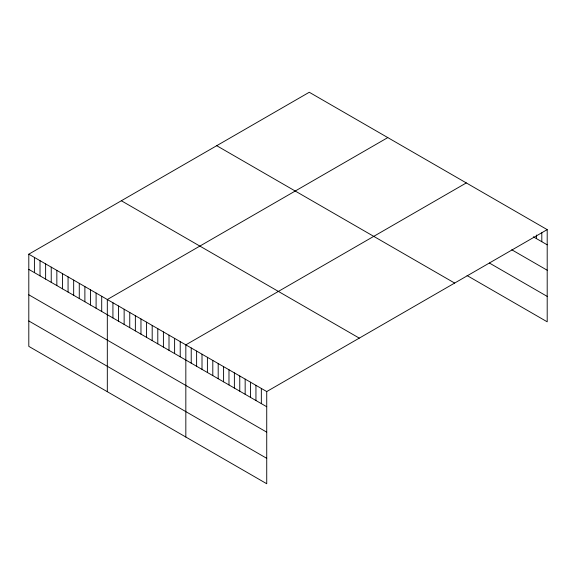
<?xml version="1.0" encoding="UTF-8"?>
<svg xmlns="http://www.w3.org/2000/svg" width="576" height="576" viewBox="0 0 576 576"><rect width="100%" height="100%" fill="white"/><g stroke="black" fill="none" stroke-linecap="round" stroke-linejoin="round"><path stroke-width="0.86" d="M28.8 254.189L266.731 391.558L266.731 483.739L28.8 346.37L28.8 254.189L309.269 92.261L547.2 229.63L547.2 321.811L467.071 275.551M387.785 137.592L107.316 299.52L107.316 391.702M466.301 182.923L185.832 344.851L185.832 437.033M266.731 391.558L547.2 229.63M533.333 236.815L547.2 244.822M511.762 249.768L547.2 270.23M489.42 263.045L547.2 296.402M216.713 145.699L454.644 283.068M121.356 200.758L359.287 338.126M28.8 269.381L266.731 406.75M28.8 294.79L266.731 432.158M28.8 320.962L266.731 458.33M541.807 232.776L541.807 241.711M536.414 235.022L536.414 238.594M261.338 388.447L261.338 403.639M255.946 385.33L255.946 400.522M250.553 382.219L250.553 397.411M245.16 379.102L245.16 394.294M239.767 375.991L239.767 391.183M234.374 372.881L234.374 388.066M228.982 369.763L228.982 384.955M223.589 366.653L223.589 381.838M218.196 363.535L218.196 378.727M212.803 360.425L212.803 375.61M207.403 357.307L207.403 372.499M202.01 354.197L202.01 369.389M196.618 351.079L196.618 366.271M191.225 347.969L191.225 363.161M180.223 341.618L180.223 356.803M174.614 338.378L174.614 353.57M169.006 335.138L169.006 350.33M163.404 331.906L163.404 347.09M157.795 328.666L157.795 343.858M152.186 325.426L152.186 340.618M146.578 322.186L146.578 337.378M140.969 318.953L140.969 334.138M135.36 315.713L135.36 330.905M129.751 312.473L129.751 327.665M124.142 309.24L124.142 324.425M118.534 306L118.534 321.192M112.925 302.76L112.925 317.952M101.707 296.287L101.707 311.472M96.098 293.047L96.098 308.239M90.49 289.807L90.49 304.999M84.881 286.574L84.881 301.759M79.272 283.334L79.272 298.526M73.67 280.094L73.67 295.286M68.062 276.854L68.062 292.046M62.453 273.622L62.453 288.806M56.844 270.382L56.844 285.574M51.235 267.142L51.235 282.334M45.626 263.909L45.626 279.094M40.018 260.669L40.018 275.861M34.409 257.429L34.409 272.621"/></g></svg>
